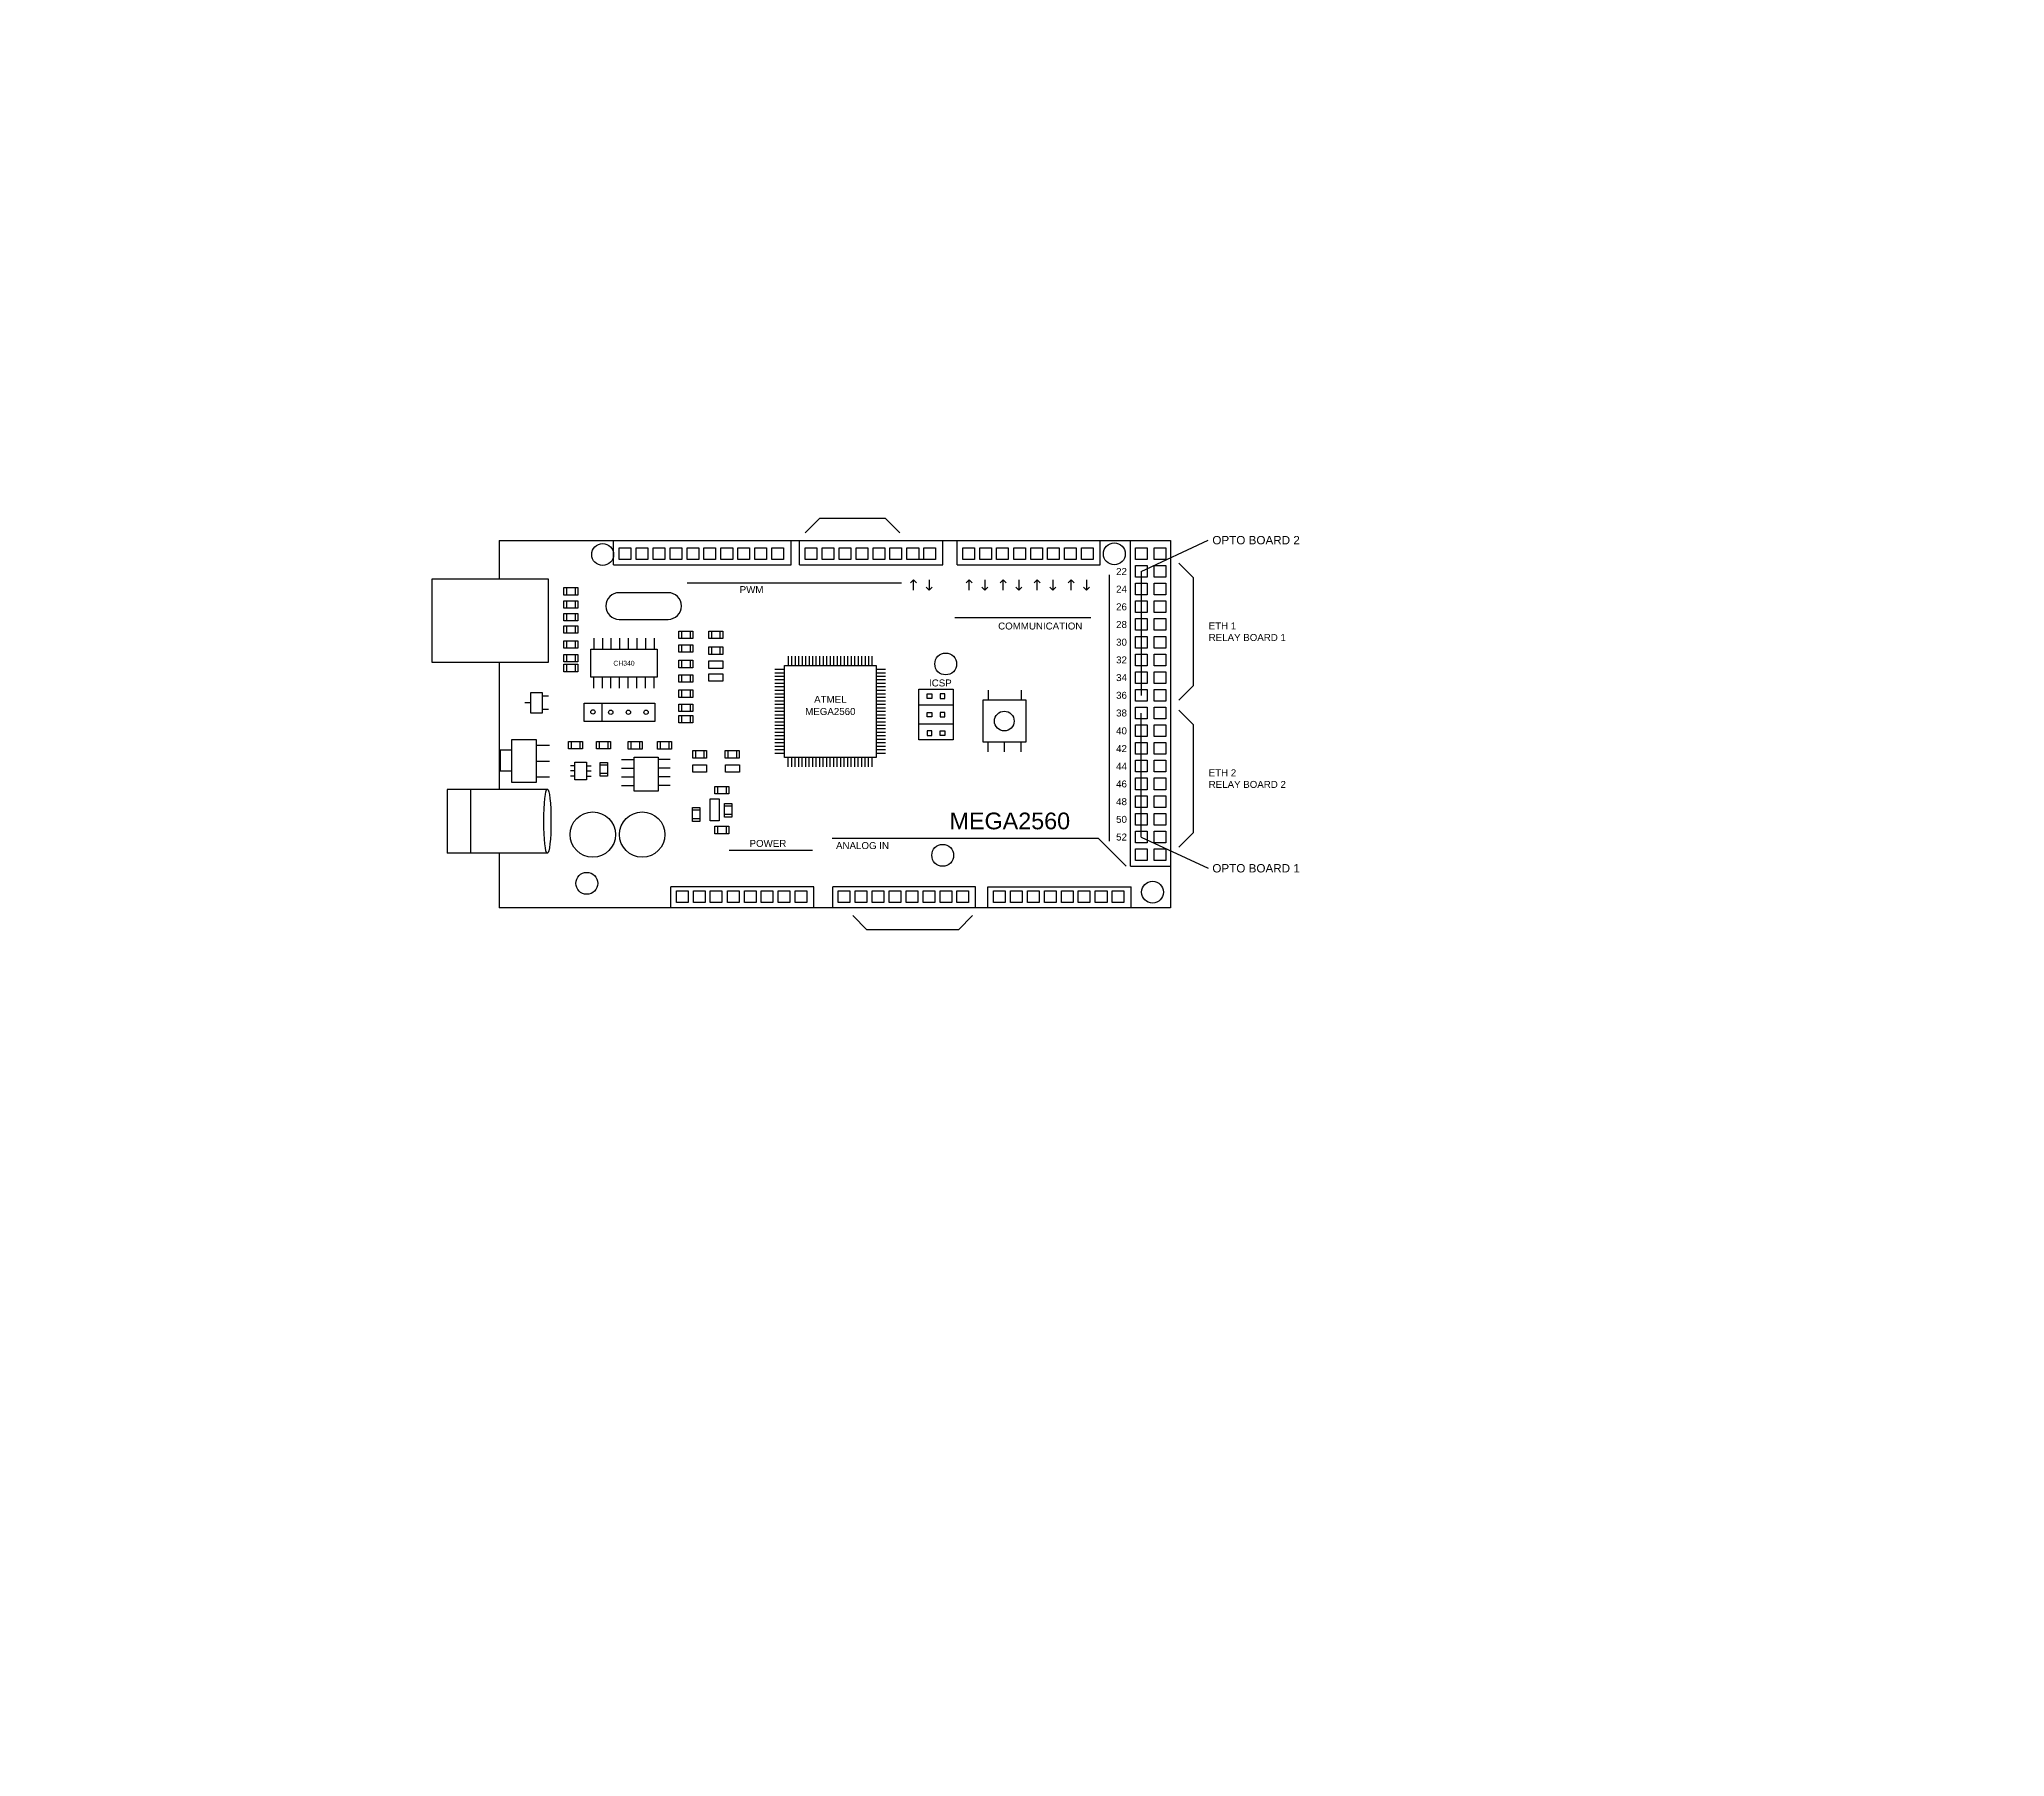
# Model space of a CAD drawing. Header units: inches. Extents: x 0 to 47.1, y -2.3 to 8.
# Drawn here: x 0 to 11.77, y -2.29 to 8 of the extents above; entities that cross this region are included whole.
import ezdxf

# ---------------------------------------------------------------- set-up
doc = ezdxf.new("R2010")
doc.units = ezdxf.units.IN
doc.header["$MEASUREMENT"] = 0
doc.styles.get("Standard").update_dxf_attribs({"font": 'arial.ttf', "height": 0.05})

# ---------------------------------------------------------------- blocks, each defined once
blk = doc.blocks.new('*U2')
blk.add_line((0, -0.028), (0, 0.028))
blk = doc.blocks.new('*U3')
at = {"color": 0, "linetype": 'ByBlock', "lineweight": -2, "transparency": 16777216}
for p in [(0, 0), (0.021, 0), (0.042, 0), (0.063, 0), (0.084, 0), (0.105, 0), (0.126, 0), (0.147, 0), (0.167, 0), (0.188, 0), (0.209, 0), (0.23, 0), (0.251, 0), (0.272, 0), (0.293, 0), (0.314, 0), (0.335, 0), (0.356, 0), (0.377, 0), (0.398, 0), (0.419, 0), (0.44, 0), (0.461, 0), (0.481, 0), (0.502, 0)]:
    blk.add_blockref('*U2', p, dxfattribs=at)
blk = doc.blocks.new('*U4')
blk.add_line((0, -0.028), (0, 0.028))
blk = doc.blocks.new('*U5')
at = {"color": 0, "linetype": 'ByBlock', "lineweight": -2, "transparency": 16777216}
for p in [(0, 0), (0.021, 0), (0.042, 0), (0.063, 0), (0.084, 0), (0.105, 0), (0.126, 0), (0.147, 0), (0.167, 0), (0.188, 0), (0.209, 0), (0.23, 0), (0.251, 0), (0.272, 0), (0.293, 0), (0.314, 0), (0.335, 0), (0.356, 0), (0.377, 0), (0.398, 0), (0.419, 0), (0.44, 0), (0.461, 0), (0.481, 0), (0.502, 0)]:
    blk.add_blockref('*U4', p, dxfattribs=at)
blk = doc.blocks.new('*U6')
blk.add_line((0, -0.028), (0, 0.028))
blk = doc.blocks.new('*U7')
at = {"color": 0, "linetype": 'ByBlock', "lineweight": -2, "transparency": 16777216}
for p in [(0, 0), (0.021, 0), (0.042, 0), (0.063, 0), (0.084, 0), (0.105, 0), (0.126, 0), (0.147, 0), (0.167, 0), (0.188, 0), (0.209, 0), (0.23, 0), (0.251, 0), (0.272, 0), (0.293, 0), (0.314, 0), (0.335, 0), (0.356, 0), (0.377, 0), (0.398, 0), (0.419, 0), (0.44, 0), (0.461, 0), (0.481, 0), (0.502, 0)]:
    blk.add_blockref('*U6', p, dxfattribs=at)
blk = doc.blocks.new('*U8')
blk.add_line((0, -0.028), (0, 0.028))
blk = doc.blocks.new('*U9')
at = {"color": 0, "linetype": 'ByBlock', "lineweight": -2, "transparency": 16777216}
for p in [(0, 0), (0.021, 0), (0.042, 0), (0.063, 0), (0.084, 0), (0.105, 0), (0.126, 0), (0.147, 0), (0.167, 0), (0.188, 0), (0.209, 0), (0.23, 0), (0.251, 0), (0.272, 0), (0.293, 0), (0.314, 0), (0.335, 0), (0.356, 0), (0.377, 0), (0.398, 0), (0.419, 0), (0.44, 0), (0.461, 0), (0.481, 0), (0.502, 0)]:
    blk.add_blockref('*U8', p, dxfattribs=at)
blk = doc.blocks.new('*U10')
blk.add_lwpolyline([(-0.035, 0.035), (0.035, 0.035), (0.035, -0.035), (-0.035, -0.035)], close=True)
blk = doc.blocks.new('*U11')
at = {"color": 0, "linetype": 'ByBlock', "lineweight": -2, "transparency": 16777216}
for p in [(0, 0), (0.112, 0), (0, -0.106), (0.112, -0.106), (0, -0.212), (0.112, -0.212), (0, -0.318), (0.112, -0.318), (0, -0.424), (0.112, -0.424), (0, -0.531), (0.112, -0.531), (0, -0.637), (0.112, -0.637), (0, -0.743), (0, -0.849), (0.112, -0.743), (0.112, -0.849), (0, -0.955), (0.112, -0.955), (0, -1.061), (0.112, -1.061), (0, -1.167), (0.112, -1.167), (0, -1.273), (0.112, -1.273), (0, -1.379), (0.112, -1.379), (0, -1.486), (0.112, -1.486), (0, -1.592), (0.112, -1.592), (0, -1.698), (0.112, -1.698), (0, -1.804), (0.112, -1.804)]:
    blk.add_blockref('*U10', p, dxfattribs=at)
blk = doc.blocks.new('*U12')
blk.add_lwpolyline([(-0.035, 0.035), (0.035, 0.035), (0.035, -0.035), (-0.035, -0.035)], close=True)
blk = doc.blocks.new('*U13')
at = {"color": 0, "linetype": 'ByBlock', "lineweight": -2, "transparency": 16777216}
for p in [(0, 0), (0.102, 0), (0.203, 0), (0.305, 0), (0.407, 0), (0.508, 0), (0.61, 0), (0.711, 0)]:
    blk.add_blockref('*U12', p, dxfattribs=at)
blk = doc.blocks.new('*U14')
blk.add_lwpolyline([(-0.035, 0.035), (0.035, 0.035), (0.035, -0.035), (-0.035, -0.035)], close=True)
blk = doc.blocks.new('*U15')
at = {"color": 0, "linetype": 'ByBlock', "lineweight": -2, "transparency": 16777216}
for p in [(0, 0), (0.102, 0), (0.203, 0), (0.305, 0), (0.407, 0), (0.508, 0), (0.61, 0), (0.711, 0)]:
    blk.add_blockref('*U14', p, dxfattribs=at)
blk = doc.blocks.new('*U16')
blk.add_lwpolyline([(-0.035, 0.035), (0.035, 0.035), (0.035, -0.035), (-0.035, -0.035)], close=True)
blk = doc.blocks.new('*U17')
at = {"color": 0, "linetype": 'ByBlock', "lineweight": -2, "transparency": 16777216}
for p in [(0, 0), (0.102, 0), (0.203, 0), (0.305, 0), (0.407, 0), (0.508, 0), (0.61, 0), (0.711, 0), (0.813, 0), (0.915, 0)]:
    blk.add_blockref('*U16', p, dxfattribs=at)
blk = doc.blocks.new('*U18')
blk.add_line((0, -0.033), (0, 0.033))
blk = doc.blocks.new('*U19')
at = {"color": 0, "linetype": 'ByBlock', "lineweight": -2, "transparency": 16777216}
for p in [(0, 0), (0.052, 0), (0.103, 0), (0.155, 0), (0.206, 0), (0.258, 0), (0.309, 0), (0.361, 0)]:
    blk.add_blockref('*U18', p, dxfattribs=at)
blk = doc.blocks.new('*U20')
blk.add_line((0, -0.033), (0, 0.033))
blk = doc.blocks.new('*U21')
at = {"color": 0, "linetype": 'ByBlock', "lineweight": -2, "transparency": 16777216}
for p in [(0, 0), (0.052, 0), (0.103, 0), (0.155, 0), (0.206, 0), (0.258, 0), (0.309, 0), (0.361, 0)]:
    blk.add_blockref('*U20', p, dxfattribs=at)
blk = doc.blocks.new('*U22')
blk.add_lwpolyline([(-0.035, 0.035), (0.035, 0.035), (0.035, -0.035), (-0.035, -0.035)], close=True)
blk = doc.blocks.new('*U23')
at = {"color": 0, "linetype": 'ByBlock', "lineweight": -2, "transparency": 16777216}
for p in [(0, 0), (0.102, 0), (0.203, 0), (0.305, 0), (0.407, 0), (0.508, 0), (0.61, 0), (0.711, 0)]:
    blk.add_blockref('*U22', p, dxfattribs=at)
blk = doc.blocks.new('*U24')
blk.add_lwpolyline([(-0.035, 0.035), (0.035, 0.035), (0.035, -0.035), (-0.035, -0.035)], close=True)
blk = doc.blocks.new('*U25')
at = {"color": 0, "linetype": 'ByBlock', "lineweight": -2, "transparency": 16777216}
for p in [(0, 0), (0.102, 0), (0.203, 0), (0.305, 0), (0.407, 0), (0.508, 0), (0.61, 0), (0.711, 0)]:
    blk.add_blockref('*U24', p, dxfattribs=at)
blk = doc.blocks.new('*U26')
blk.add_lwpolyline([(-0.035, 0.035), (0.035, 0.035), (0.035, -0.035), (-0.035, -0.035)], close=True)
blk = doc.blocks.new('*U27')
at = {"color": 0, "linetype": 'ByBlock', "lineweight": -2, "transparency": 16777216}
for p in [(0, 0), (0.102, 0), (0.203, 0), (0.305, 0), (0.407, 0), (0.508, 0), (0.61, 0), (0.711, 0)]:
    blk.add_blockref('*U26', p, dxfattribs=at)
blk = doc.blocks.new('*U28')
blk.add_line((-0.037, 0), (0.037, 0))
blk = doc.blocks.new('*U29')
at = {"color": 0, "linetype": 'ByBlock', "lineweight": -2, "transparency": 16777216}
for p in [(0, 0), (0, -0.052), (0, -0.104), (0, -0.156)]:
    blk.add_blockref('*U28', p, dxfattribs=at)
blk = doc.blocks.new('*U30')
blk.add_line((-0.037, 0), (0.037, 0))
blk = doc.blocks.new('*U31')
at = {"color": 0, "linetype": 'ByBlock', "lineweight": -2, "transparency": 16777216}
for p in [(0, 0), (0, -0.052), (0, -0.104), (0, -0.156)]:
    blk.add_blockref('*U30', p, dxfattribs=at)

msp = doc.modelspace()

# ---------------------------------------------------------------- linework, layer by layer
for p, q in [((4.588, 5.045), (4.673, 5.13)), ((5.069, 5.13), (4.673, 5.13)), ((5.154, 5.045), (5.069, 5.13)), ((2.755, 4.998), (6.776, 4.998)), ((2.755, 4.998), (2.755, 4.769)), ((3.439, 4.852), (3.439, 4.998)), ((4.503, 4.852), (4.503, 4.998)), ((4.554, 4.852), (4.554, 4.998)), ((5.411, 4.852), (5.411, 4.998)), ((5.498, 4.852), (5.498, 4.998)), ((6.354, 4.852), (6.354, 4.998)), ((6.536, 3.048), (6.536, 4.998)), ((6.536, 4.998), (6.776, 4.998)), ((6.6, 4.813), (7, 5)), ((6.776, 4.998), (6.776, 2.799)), ((3.439, 4.852), (4.503, 4.852)), ((4.554, 4.852), (5.411, 4.852)), ((5.299, 4.885), (5.267, 4.885)), ((5.498, 4.852), (6.354, 4.852)), ((6.826, 4.862), (6.911, 4.777)), ((3.158, 4.716), (3.158, 4.671)), ((3.209, 4.716), (3.209, 4.671)), ((3.88, 4.744), (5.165, 4.744)), ((5.236, 4.762), (5.218, 4.744)), ((5.236, 4.7), (5.236, 4.762)), ((5.236, 4.762), (5.254, 4.744)), ((5.33, 4.7), (5.312, 4.718)), ((5.33, 4.762), (5.33, 4.7)), ((5.33, 4.7), (5.347, 4.718)), ((5.57, 4.762), (5.552, 4.744)), ((5.57, 4.7), (5.57, 4.762)), ((5.57, 4.762), (5.588, 4.744)), ((5.663, 4.7), (5.646, 4.718)), ((5.663, 4.762), (5.663, 4.7)), ((5.663, 4.7), (5.681, 4.718)), ((5.773, 4.762), (5.756, 4.744)), ((5.773, 4.7), (5.773, 4.762)), ((5.773, 4.762), (5.791, 4.744)), ((5.867, 4.7), (5.849, 4.718)), ((5.867, 4.762), (5.867, 4.7)), ((5.867, 4.7), (5.885, 4.718)), ((5.977, 4.762), (5.959, 4.744)), ((5.977, 4.7), (5.977, 4.762)), ((5.977, 4.762), (5.995, 4.744)), ((6.07, 4.7), (6.052, 4.718)), ((6.07, 4.762), (6.07, 4.7)), ((6.07, 4.7), (6.088, 4.718)), ((6.18, 4.762), (6.162, 4.744)), ((6.18, 4.7), (6.18, 4.762)), ((6.18, 4.762), (6.198, 4.744)), ((6.273, 4.7), (6.255, 4.718)), ((6.273, 4.762), (6.273, 4.7)), ((6.273, 4.7), (6.291, 4.718)), ((6.409, 3.197), (6.409, 4.792)), ((6.6, 4.813), (6.6, 4.071)), ((6.911, 4.777), (6.911, 4.127)), ((3.158, 4.638), (3.158, 4.593)), ((3.209, 4.638), (3.209, 4.593)), ((3.473, 4.686), (3.766, 4.686)), ((3.158, 4.562), (3.158, 4.517)), ((3.158, 4.488), (3.158, 4.443)), ((3.209, 4.562), (3.209, 4.517)), ((3.209, 4.488), (3.209, 4.443)), ((3.473, 4.526), (3.766, 4.526)), ((5.484, 4.538), (6.299, 4.538)), ((3.158, 4.398), (3.158, 4.353)), ((3.209, 4.398), (3.209, 4.353)), ((3.847, 4.456), (3.847, 4.411)), ((3.847, 4.374), (3.847, 4.329)), ((3.898, 4.456), (3.898, 4.411)), ((3.898, 4.374), (3.898, 4.329)), ((4.026, 4.456), (4.026, 4.411)), ((4.026, 4.361), (4.026, 4.316)), ((4.077, 4.456), (4.077, 4.411)), ((4.077, 4.361), (4.077, 4.316)), ((2.755, 4.267), (2.755, 3.508)), ((3.158, 4.316), (3.158, 4.271)), ((3.158, 4.257), (3.158, 4.212)), ((3.209, 4.316), (3.209, 4.271)), ((3.209, 4.257), (3.209, 4.212)), ((3.847, 4.281), (3.847, 4.236)), ((3.898, 4.281), (3.898, 4.236)), ((3.847, 4.194), (3.847, 4.149)), ((3.898, 4.194), (3.898, 4.149)), ((6.826, 4.042), (6.911, 4.127)), ((2.945, 4.026), (2.908, 4.026)), ((3.05, 4.067), (3.012, 4.067)), ((3.37, 4.025), (3.37, 3.914)), ((3.847, 4.104), (3.847, 4.059)), ((3.847, 4.019), (3.847, 3.975)), ((3.898, 4.104), (3.898, 4.059)), ((3.898, 4.019), (3.898, 3.975)), ((5.473, 4.013), (5.268, 4.013)), ((5.684, 4.102), (5.684, 4.045)), ((5.88, 4.102), (5.88, 4.045)), ((3.05, 3.986), (3.012, 3.986)), ((3.847, 3.951), (3.847, 3.906)), ((3.898, 3.951), (3.898, 3.906)), ((5.473, 3.899), (5.268, 3.899)), ((6.6, 3.222), (6.6, 3.965)), ((6.826, 3.982), (6.911, 3.897)), ((6.911, 3.897), (6.911, 3.247)), ((2.831, 3.806), (2.975, 3.806)), ((2.831, 3.549), (2.831, 3.806)), ((2.975, 3.806), (2.975, 3.549)), ((2.975, 3.772), (3.056, 3.772)), ((3.186, 3.795), (3.186, 3.75)), ((3.237, 3.795), (3.237, 3.75)), ((3.354, 3.795), (3.354, 3.75)), ((3.405, 3.795), (3.405, 3.75)), ((3.542, 3.794), (3.542, 3.749)), ((3.594, 3.794), (3.594, 3.749)), ((3.719, 3.794), (3.719, 3.749)), ((3.771, 3.794), (3.771, 3.749)), ((5.684, 3.732), (5.684, 3.79)), ((5.782, 3.732), (5.782, 3.79)), ((5.88, 3.732), (5.88, 3.79)), ((2.831, 3.743), (2.761, 3.743)), ((2.761, 3.743), (2.761, 3.619)), ((2.975, 3.677), (3.056, 3.677)), ((3.404, 3.653), (3.36, 3.653)), ((3.93, 3.74), (3.93, 3.695)), ((3.981, 3.74), (3.981, 3.695)), ((4.124, 3.74), (4.124, 3.695)), ((4.175, 3.74), (4.175, 3.695)), ((2.761, 3.619), (2.831, 3.619)), ((2.975, 3.549), (2.831, 3.549)), ((2.975, 3.583), (3.056, 3.583)), ((3.208, 3.648), (3.182, 3.648)), ((3.208, 3.618), (3.182, 3.618)), ((3.208, 3.587), (3.182, 3.587)), ((3.278, 3.648), (3.305, 3.648)), ((3.278, 3.618), (3.305, 3.618)), ((3.278, 3.587), (3.305, 3.587)), ((3.404, 3.602), (3.36, 3.602)), ((3.043, 3.508), (2.443, 3.508)), ((2.443, 3.508), (2.443, 3.125)), ((2.582, 3.508), (2.582, 3.125)), ((4.063, 3.526), (4.063, 3.481)), ((4.114, 3.526), (4.114, 3.481)), ((3.957, 3.383), (3.912, 3.383)), ((3.957, 3.332), (3.912, 3.332)), ((4.148, 3.408), (4.103, 3.408)), ((4.148, 3.357), (4.103, 3.357)), ((4.063, 3.287), (4.063, 3.242)), ((4.114, 3.287), (4.114, 3.242)), ((4.748, 3.215), (6.343, 3.215)), ((6.343, 3.215), (6.51, 3.047)), ((6.6, 3.222), (7, 3.035)), ((6.826, 3.162), (6.911, 3.247)), ((3.043, 3.125), (2.443, 3.125)), ((2.755, 3.125), (2.755, 2.799)), ((4.132, 3.143), (4.631, 3.143)), ((6.536, 3.048), (6.776, 3.048)), ((3.782, 2.799), (3.782, 2.925)), ((4.639, 2.925), (3.782, 2.925)), ((4.639, 2.799), (4.639, 2.925)), ((4.752, 2.799), (4.752, 2.925)), ((5.608, 2.925), (4.752, 2.925)), ((5.608, 2.799), (5.608, 2.925)), ((5.682, 2.799), (5.682, 2.925)), ((5.682, 2.925), (6.539, 2.925)), ((6.539, 2.799), (6.539, 2.925)), ((6.776, 2.799), (2.755, 2.799)), ((4.872, 2.752), (4.957, 2.667)), ((5.59, 2.752), (5.505, 2.667)), ((5.505, 2.667), (4.957, 2.667))]:
    msp.add_line(p, q)
for points in [[(2.354, 4.769), (3.048, 4.769), (3.048, 4.267), (2.354, 4.267)], [(3.142, 4.716), (3.225, 4.716), (3.225, 4.671), (3.142, 4.671)], [(3.142, 4.638), (3.225, 4.638), (3.225, 4.593), (3.142, 4.593)], [(3.142, 4.562), (3.225, 4.562), (3.225, 4.517), (3.142, 4.517)], [(3.142, 4.488), (3.225, 4.488), (3.225, 4.443), (3.142, 4.443)], [(3.142, 4.398), (3.225, 4.398), (3.225, 4.353), (3.142, 4.353)], [(3.831, 4.456), (3.914, 4.456), (3.914, 4.411), (3.831, 4.411)], [(3.831, 4.374), (3.914, 4.374), (3.914, 4.329), (3.831, 4.329)], [(4.01, 4.456), (4.093, 4.456), (4.093, 4.411), (4.01, 4.411)], [(4.01, 4.361), (4.093, 4.361), (4.093, 4.316), (4.01, 4.316)], [(3.142, 4.316), (3.225, 4.316), (3.225, 4.271), (3.142, 4.271)], [(3.142, 4.257), (3.225, 4.257), (3.225, 4.212), (3.142, 4.212)], [(3.303, 4.348), (3.701, 4.348), (3.701, 4.179), (3.303, 4.179)], [(3.831, 4.281), (3.914, 4.281), (3.914, 4.236), (3.831, 4.236)], [(4.01, 4.277), (4.093, 4.277), (4.093, 4.232), (4.01, 4.232)], [(4.463, 4.249), (5.013, 4.249), (5.013, 3.699), (4.463, 3.699)], [(3.831, 4.194), (3.914, 4.194), (3.914, 4.149), (3.831, 4.149)], [(4.01, 4.2), (4.093, 4.2), (4.093, 4.155), (4.01, 4.155)], [(2.945, 4.088), (3.012, 4.088), (3.012, 3.965), (2.945, 3.965)], [(3.264, 4.025), (3.687, 4.025), (3.687, 3.914), (3.264, 3.914)], [(3.831, 4.104), (3.914, 4.104), (3.914, 4.059), (3.831, 4.059)], [(3.831, 4.019), (3.914, 4.019), (3.914, 3.975), (3.831, 3.975)], [(5.268, 4.108), (5.473, 4.108), (5.473, 3.804), (5.268, 3.804)], [(5.318, 4.08), (5.346, 4.08), (5.346, 4.053), (5.318, 4.053)], [(5.423, 4.08), (5.395, 4.08), (5.395, 4.053), (5.423, 4.053)], [(5.653, 4.045), (5.908, 4.045), (5.908, 3.79), (5.653, 3.79)], [(3.831, 3.951), (3.914, 3.951), (3.914, 3.906), (3.831, 3.906)], [(5.318, 3.969), (5.346, 3.969), (5.346, 3.942), (5.318, 3.942)], [(5.423, 3.969), (5.395, 3.969), (5.395, 3.942), (5.423, 3.942)], [(3.169, 3.795), (3.253, 3.795), (3.253, 3.75), (3.169, 3.75)], [(3.338, 3.795), (3.421, 3.795), (3.421, 3.75), (3.338, 3.75)], [(3.526, 3.794), (3.61, 3.794), (3.61, 3.749), (3.526, 3.749)], [(3.703, 3.794), (3.787, 3.794), (3.787, 3.749), (3.703, 3.749)], [(5.318, 3.831), (5.346, 3.831), (5.346, 3.859), (5.318, 3.859)], [(5.423, 3.831), (5.395, 3.831), (5.395, 3.859), (5.423, 3.859)], [(3.208, 3.67), (3.278, 3.67), (3.278, 3.565), (3.208, 3.565)], [(3.404, 3.669), (3.404, 3.586), (3.36, 3.586), (3.36, 3.669)], [(3.562, 3.701), (3.706, 3.701), (3.706, 3.498), (3.562, 3.498)], [(3.914, 3.74), (3.997, 3.74), (3.997, 3.695), (3.914, 3.695)], [(3.914, 3.654), (3.997, 3.654), (3.997, 3.61), (3.914, 3.61)], [(4.108, 3.74), (4.192, 3.74), (4.192, 3.695), (4.108, 3.695)], [(4.11, 3.654), (4.194, 3.654), (4.194, 3.61), (4.11, 3.61)], [(4.019, 3.451), (4.073, 3.451), (4.073, 3.319), (4.019, 3.319)], [(4.046, 3.526), (4.13, 3.526), (4.13, 3.481), (4.046, 3.481)], [(4.148, 3.424), (4.148, 3.341), (4.103, 3.341), (4.103, 3.424)], [(3.957, 3.399), (3.957, 3.315), (3.912, 3.315), (3.912, 3.399)], [(4.046, 3.287), (4.13, 3.287), (4.13, 3.242), (4.046, 3.242)]]:
    msp.add_lwpolyline(points, close=True)
for centre, radius in [((3.374, 4.914), 0.0655), ((6.439, 4.918), 0.0655), ((5.429, 4.259), 0.0655), ((3.316, 3.972), 0.013), ((3.423, 3.97), 0.013), ((3.528, 3.97), 0.013), ((3.634, 3.97), 0.013), ((5.78, 3.917), 0.0591), ((3.315, 3.237), 0.136), ((3.611, 3.237), 0.136), ((5.411, 3.113), 0.0655), ((3.279, 2.945), 0.0655), ((6.668, 2.892), 0.0655)]:
    msp.add_circle(centre, radius)
for centre, start, end in [((3.473, 4.606), 90, 270), ((3.766, 4.606), 270, 90)]:
    msp.add_arc(centre, 0.0798, start, end)
msp.add_ellipse((3.043, 3.317), major_axis=(0, -0.192), ratio=0.112214)

# ---------------------------------------------------------------- block references
for name, p in [('*U17', (3.508, 4.92)), ('*U15', (4.622, 4.92)), ('*U13', (5.566, 4.92)), ('*U11', (6.6, 4.92)), ('*U9', (4.487, 4.277)), ('*U19', (3.321, 4.146)), ('*U29', (3.525, 3.687)), ('*U3', (4.486, 3.671)), ('*U25', (3.851, 2.866)), ('*U23', (4.82, 2.866)), ('*U27', (5.75, 2.866))]:
    msp.add_blockref(name, p)
at = {"extrusion": (0, 0, -1), "zscale": -0.9999999999999999, "rotation": 180}
msp.add_blockref('*U21', (-3.321, 4.38), dxfattribs=at)
at = {"rotation": 90.00000000000001}
for name, p in [('*U7', (4.434, 3.723)), ('*U5', (5.041, 3.723))]:
    msp.add_blockref(name, p, dxfattribs=at)
at = {"extrusion": (0, 0, -1), "zscale": -0.9999999999999999}
msp.add_blockref('*U31', (-3.742, 3.687), dxfattribs=at)

# ---------------------------------------------------------------- texts
for s, width, gutter_width, heights, insert, char_height, attachment_point in [('OPTO BOARD 2', 0.85889, 0.25, [0], (7.026, 5), 0.05, 4), ('22', 0.0689, 0.833, [0], (6.482, 4.813), 0.0417, 5), ('PWM', 0.16945, 0.208, [0], (4.195, 4.725), 0.0417, 1), ('24', 0.0689, 0.833, [0], (6.482, 4.707), 0.0417, 5), ('26', 0.0689, 0.833, [0], (6.482, 4.601), 0.0417, 5), ('COMMUNICATION', 0.45931, 0.208, [0], (5.743, 4.507), 0.04167, 1), ('28', 0.0689, 0.833, [0], (6.482, 4.495), 0.0417, 5), ('ETH 1\\PRELAY BOARD 1', 0.53577, 0.833, [0.182], (7.004, 4.452), 0.04167, 4), ('30', 0.0689, 0.833, [0], (6.482, 4.389), 0.0417, 5), ('CH340', 0.27717, 0.208, [0], (3.502, 4.263), 0.0292, 5), ('32', 0.0689, 0.833, [0], (6.482, 4.283), 0.0417, 5), ('ICSP', 0.42316, 0.833, [0], (5.329, 4.166), 0.0417, 1), ('34', 0.0689, 0.833, [0], (6.482, 4.177), 0.0417, 5), ('ATMEL', 0.26933, 0.833, [0], (4.738, 4.047), 0.0417, 5), ('36', 0.0689, 0.833, [0], (6.482, 4.071), 0.0417, 5), ('MEGA2560', 0.26933, 0.833, [0], (4.738, 3.974), 0.0417, 5), ('38', 0.0689, 0.833, [0], (6.482, 3.965), 0.0417, 5), ('40', 0.0689, 0.833, [0], (6.482, 3.858), 0.0417, 5), ('42', 0.0689, 0.833, [0], (6.482, 3.752), 0.0417, 5), ('44', 0.0689, 0.833, [0], (6.482, 3.646), 0.0417, 5), ('46', 0.0689, 0.833, [0], (6.482, 3.54), 0.0417, 5), ('ETH 2\\PRELAY BOARD 2', 0.53577, 0.833, [0.182], (7.004, 3.572), 0.04167, 4), ('48', 0.0689, 0.833, [0], (6.482, 3.434), 0.0417, 5), ('MEGA2560', 0.26933, 0.833, [0], (5.813, 3.318), 0.1, 5), ('50', 0.0689, 0.833, [0], (6.482, 3.328), 0.0417, 5), ('POWER', 0.18765, 0.208, [0], (4.254, 3.205), 0.0417, 1), ('ANALOG IN', 0.44278, 0.208, [0], (4.772, 3.192), 0.0417, 1), ('52', 0.0689, 0.833, [0], (6.482, 3.222), 0.0417, 5), ('OPTO BOARD 1', 0.85889, 0.25, [0], (7.026, 3.035), 0.05, 4)]:
    msp.add_mtext_dynamic_manual_height_columns(s, width=width, gutter_width=gutter_width, heights=heights, dxfattribs=dict(insert=insert, char_height=char_height, attachment_point=attachment_point))

doc.saveas('drawing.dxf')
